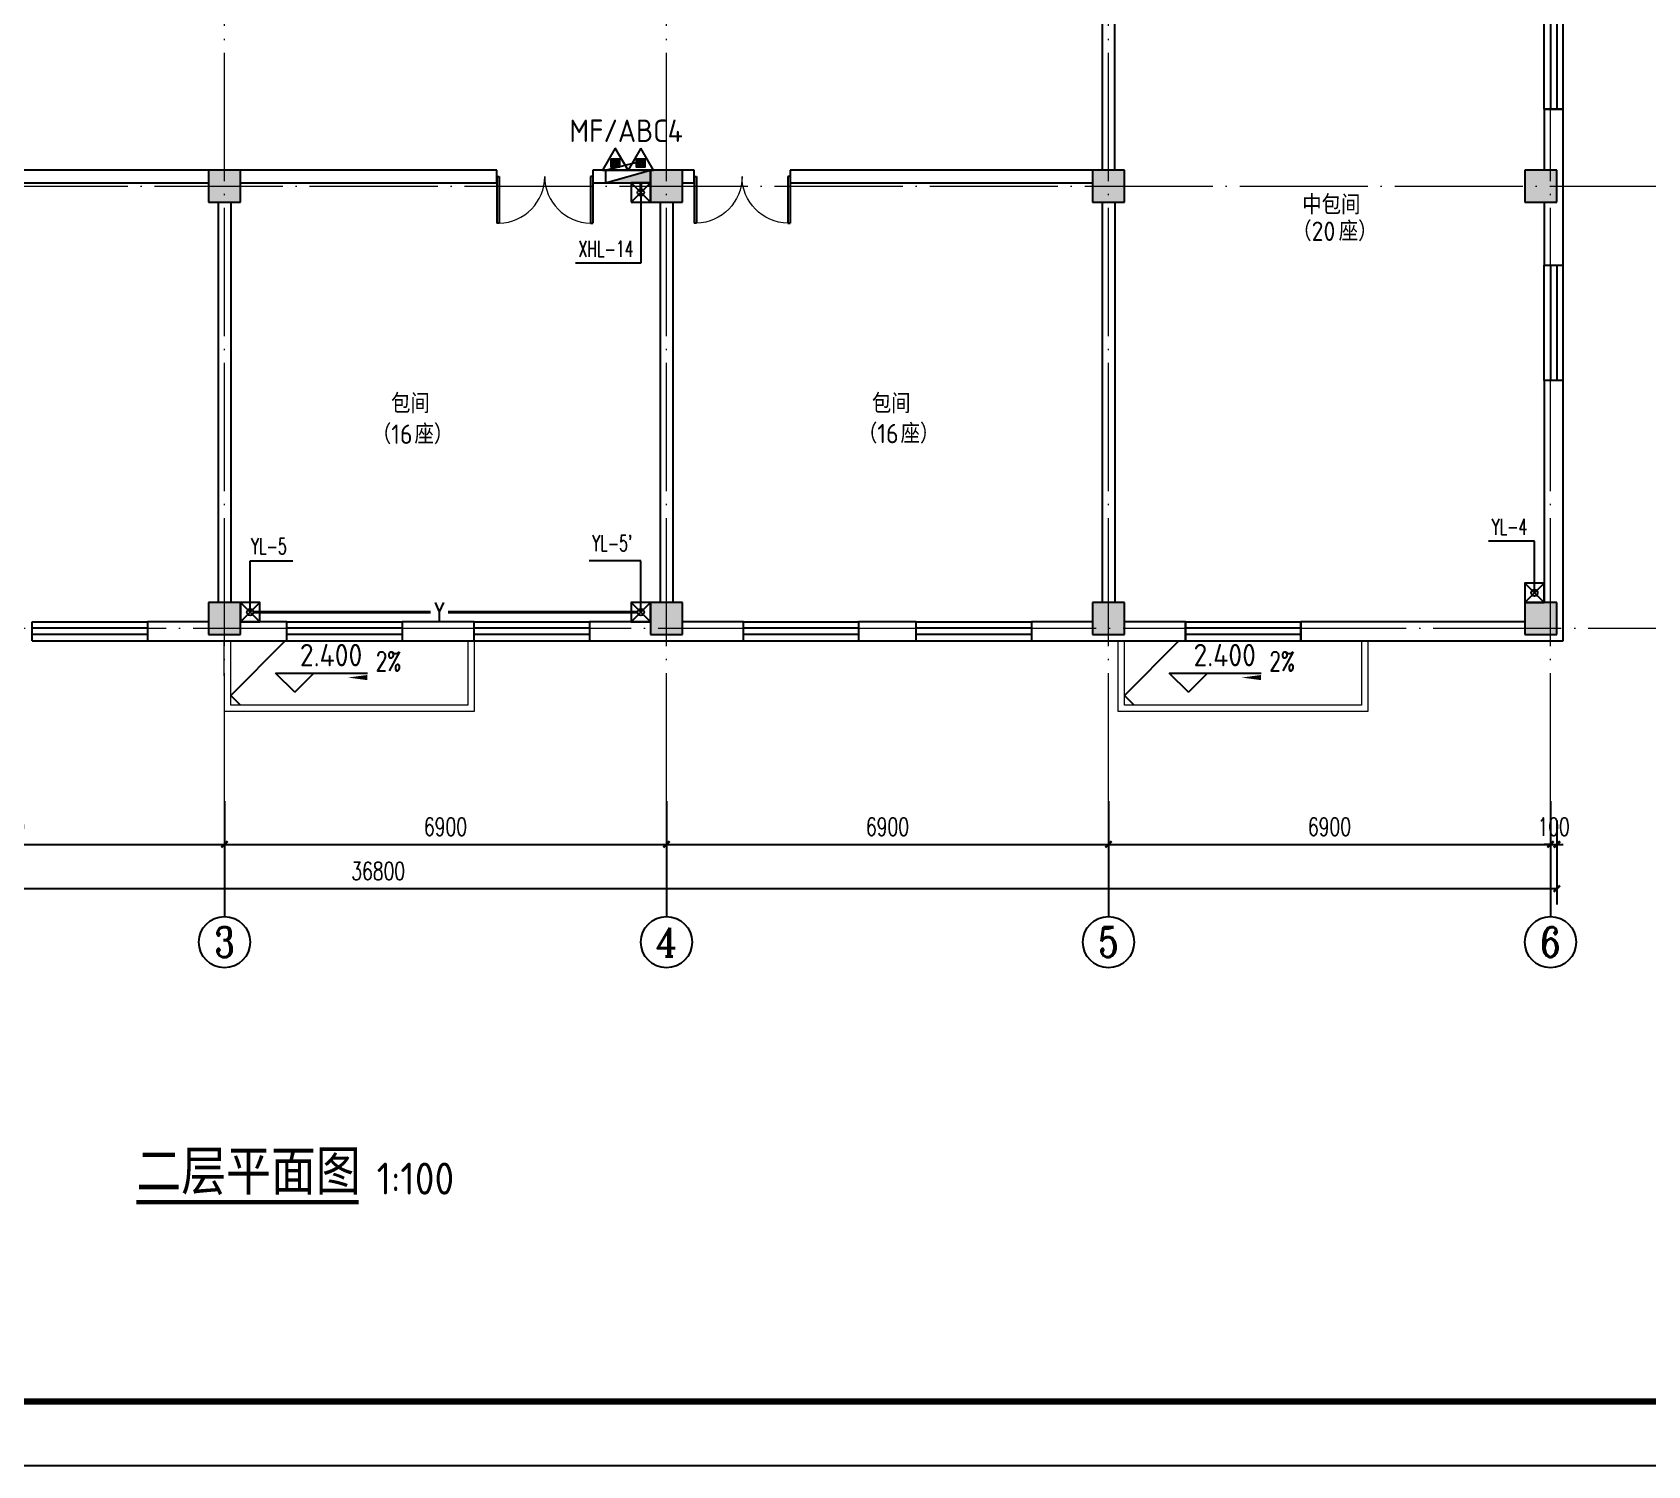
# Model space of a CAD drawing. Extents: x 1475400 to 1714963, y -629303 to -315532.
# Drawn here: x 1537474 to 1562692, y -476080 to -453708 of the extents above; entities that cross this region are included whole.
import ezdxf
from ezdxf.enums import TextEntityAlignment as Align

# ---------------------------------------------------------------- set-up
doc = ezdxf.new("R2010")
doc.units = 0
doc.header["$LTSCALE"] = 1000
doc.linetypes.add('DOTE', pattern=[2.42, 2, -0.2, 0.02, -0.2])
for name, color, linetype in [('A-ANNO-DIMS', 3, 'Continuous'), ('A-ANNO-IDEN-LEVL', 3, 'Continuous'), ('A-ANNO-TXT', 7, 'Continuous'), ('AXIS', 3, 'Continuous'), ('AXIS_TEXT', 7, 'Continuous'), ('BTTK', 7, 'Continuous'), ('COLUMN', 255, 'Continuous'), ('DIM_SYMB', 3, 'Continuous'), ('P-FIRE-EQPM', 1, 'Continuous'), ('P-FIRE-IDEN', 1, 'Continuous'), ('P-PROT-FIRH', 1, 'Continuous'), ('P-PROT-IDEN', 7, 'Continuous'), ('P-PROT-PIPE', 1, 'Continuous'), ('P-PROT-VPIP', 1, 'Continuous'), ('P-RAIN-IDEN', 171, 'Continuous'), ('P-RAIN-VPIP', 7, 'Continuous'), ('PUB_DIM', 3, 'Continuous'), ('PUB_HATCH', 8, 'Continuous'), ('PUB_TEXT', 7, 'Continuous'), ('PUB_TITLE', 4, 'Continuous'), ('WALL', 2, 'Continuous'), ('WINDOW', 4, 'Continuous'), ('建筑底图', 7, 'Continuous'), ('水', 5, 'Continuous')]:
    doc.layers.add(name, color=color, linetype=linetype)
for name, color, linetype, lineweight in [('DOTE', 8, 'DOTE', 9), ('P-RAIN-PIPE', 4, 'Continuous', 50), ('悬挑板', 9, 'Continuous', 18)]:
    doc.layers.add(name, color=color, linetype=linetype, lineweight=lineweight)
doc.layers.add('定位矩形', color=6, linetype='Continuous', plot=False)
doc.styles.add('_TCH_AXIS', font='COMPLEX', dxfattribs={"bigfont": 'GBCBIG'})
doc.styles.add('_TCH_DIM', font='SIMPLEX', dxfattribs={"bigfont": 'GBCBIG'})
doc.styles.add('_TWT_PIPETEXT', font='SIMPLEX', dxfattribs={"width": 0.8, "height": 2.5, "bigfont": 'HZTXT'})
doc.styles.add('_TWT_SERIAL', font='COMPLEX', dxfattribs={"width": 0.8, "height": 3, "bigfont": 'HZTXT'})
doc.styles.add('A_DIM_T3', font='SIMPLEX', dxfattribs={"width": 0.7, "bigfont": 'HZ'})
doc.styles.add('COMPLEX', font='COMPLEX')
doc.styles.add('HZ(TK)', font='geniso.shx', dxfattribs={"width": 0.9, "bigfont": 'hztxt.shx'})
doc.styles.get("Standard").update_dxf_attribs({"font": 'geniso.shx', "bigfont": 'hztxt.shx'})
doc.dimstyles.new('_TCH_ARCH&&100', dxfattribs={"dimtxt": 280, "dimasz": 100, "dimexe": 250, "dimexo": 300, "dimgap": 135, "dimtad": 1, "dimdec": 0, "dimzin": 0, "dimdsep": 46, "dimtxsty": 'A_DIM_T3', "dimblk": 'ARCHTICK', "dimcen": 0.09, "dimclrt": 7, "dimazin": 2, "dimtfac": 1, "dimtdec": 0, "dimtix": 1, "dimtmove": 2, "dimatfit": 3, "dimfxl": 150, "dimtolj": 1, "dimtzin": 0, "dimarcsym": 0})

# ---------------------------------------------------------------- blocks, each defined once
blk = doc.blocks.new('_ArchTick')
at = {"color": 0, "linetype": 'ByBlock', "const_width": 0.4}
blk.add_lwpolyline([(-0.5, -0.5), (0.5, 0.5)], dxfattribs=at)
blk = doc.blocks.new('*D239')
at = {"layer": 'A-ANNO-DIMS', "color": 0, "lineweight": -2, "transparency": 16777216}
for p, q in [((872063, -383811), (872063, -384435)), ((878963, -383811), (878963, -384435)), ((872063, -384185), (878963, -384185))]:
    blk.add_line(p, q, dxfattribs=at)
at = {"layer": 'Defpoints', "color": 0, "transparency": 16777216}
for p in [(872063, -383511), (878963, -383511), (878963, -384185)]:
    blk.add_point(p, dxfattribs=at)
at = {"layer": 'A-ANNO-DIMS', "color": 0, "lineweight": -2, "transparency": 16777216, "xscale": 100, "yscale": 100, "zscale": 100, "rotation": 180}
blk.add_blockref('_ArchTick', (872063, -384185), dxfattribs=at)
at = {"layer": 'A-ANNO-DIMS', "color": 0, "lineweight": -2, "transparency": 16777216, "xscale": 100, "yscale": 100, "zscale": 100}
blk.add_blockref('_ArchTick', (878963, -384185), dxfattribs=at)
at = {"layer": 'A-ANNO-DIMS', "color": 7, "transparency": 16777216, "insert": (875513, -383910), "char_height": 280, "attachment_point": 5, "style": 'A_DIM_T3'}
blk.add_mtext('\\A1;6900', dxfattribs=at)
blk = doc.blocks.new('*D240')
at = {"layer": 'A-ANNO-DIMS', "color": 0, "lineweight": -2, "transparency": 16777216}
for p, q in [((878963, -383811), (878963, -384435)), ((885863, -383811), (885863, -384435)), ((878963, -384185), (885863, -384185))]:
    blk.add_line(p, q, dxfattribs=at)
at = {"layer": 'Defpoints', "color": 0, "transparency": 16777216}
for p in [(878963, -383511), (885863, -383511), (885863, -384185)]:
    blk.add_point(p, dxfattribs=at)
at = {"layer": 'A-ANNO-DIMS', "color": 0, "lineweight": -2, "transparency": 16777216, "xscale": 100, "yscale": 100, "zscale": 100, "rotation": 180}
blk.add_blockref('_ArchTick', (878963, -384185), dxfattribs=at)
at = {"layer": 'A-ANNO-DIMS', "color": 0, "lineweight": -2, "transparency": 16777216, "xscale": 100, "yscale": 100, "zscale": 100}
blk.add_blockref('_ArchTick', (885863, -384185), dxfattribs=at)
at = {"layer": 'A-ANNO-DIMS', "color": 7, "transparency": 16777216, "insert": (882413, -383910), "char_height": 280, "attachment_point": 5, "style": 'A_DIM_T3'}
blk.add_mtext('\\A1;6900', dxfattribs=at)
blk = doc.blocks.new('*D241')
at = {"layer": 'A-ANNO-DIMS', "color": 0, "lineweight": -2, "transparency": 16777216}
for p, q in [((885863, -383811), (885863, -384435)), ((892763, -383811), (892763, -384435)), ((885863, -384185), (892763, -384185))]:
    blk.add_line(p, q, dxfattribs=at)
at = {"layer": 'Defpoints', "color": 0, "transparency": 16777216}
for p in [(885863, -383511), (892763, -383511), (892763, -384185)]:
    blk.add_point(p, dxfattribs=at)
at = {"layer": 'A-ANNO-DIMS', "color": 0, "lineweight": -2, "transparency": 16777216, "xscale": 100, "yscale": 100, "zscale": 100, "rotation": 180}
blk.add_blockref('_ArchTick', (885863, -384185), dxfattribs=at)
at = {"layer": 'A-ANNO-DIMS', "color": 0, "lineweight": -2, "transparency": 16777216, "xscale": 100, "yscale": 100, "zscale": 100}
blk.add_blockref('_ArchTick', (892763, -384185), dxfattribs=at)
at = {"layer": 'A-ANNO-DIMS', "color": 7, "transparency": 16777216, "insert": (889313, -383910), "char_height": 280, "attachment_point": 5, "style": 'A_DIM_T3'}
blk.add_mtext('\\A1;6900', dxfattribs=at)
blk = doc.blocks.new('*D242')
at = {"layer": 'A-ANNO-DIMS', "color": 0, "lineweight": -2, "transparency": 16777216}
for p, q in [((892763, -383811), (892763, -384435)), ((899663, -383811), (899663, -384435)), ((892763, -384185), (899663, -384185))]:
    blk.add_line(p, q, dxfattribs=at)
at = {"layer": 'Defpoints', "color": 0, "transparency": 16777216}
for p in [(892763, -383511), (899663, -383511), (899663, -384185)]:
    blk.add_point(p, dxfattribs=at)
at = {"layer": 'A-ANNO-DIMS', "color": 0, "lineweight": -2, "transparency": 16777216, "xscale": 100, "yscale": 100, "zscale": 100, "rotation": 180}
blk.add_blockref('_ArchTick', (892763, -384185), dxfattribs=at)
at = {"layer": 'A-ANNO-DIMS', "color": 0, "lineweight": -2, "transparency": 16777216, "xscale": 100, "yscale": 100, "zscale": 100}
blk.add_blockref('_ArchTick', (899663, -384185), dxfattribs=at)
at = {"layer": 'A-ANNO-DIMS', "color": 7, "transparency": 16777216, "insert": (896213, -383910), "char_height": 280, "attachment_point": 5, "style": 'A_DIM_T3'}
blk.add_mtext('\\A1;6900', dxfattribs=at)
blk = doc.blocks.new('*D243')
at = {"layer": 'A-ANNO-DIMS', "color": 0, "lineweight": -2, "transparency": 16777216}
for p, q in [((899663, -383811), (899663, -384435)), ((899763, -383811), (899763, -384435)), ((899663, -384185), (899563, -384185)), ((899663, -384185), (899763, -384185)), ((899763, -384185), (899863, -384185))]:
    blk.add_line(p, q, dxfattribs=at)
at = {"layer": 'Defpoints', "color": 0, "transparency": 16777216}
for p in [(899663, -383511), (899763, -383511), (899763, -384185)]:
    blk.add_point(p, dxfattribs=at)
at = {"layer": 'A-ANNO-DIMS', "color": 0, "lineweight": -2, "transparency": 16777216, "xscale": 100, "yscale": 100, "zscale": 100}
blk.add_blockref('_ArchTick', (899663, -384185), dxfattribs=at)
at = {"layer": 'A-ANNO-DIMS', "color": 0, "lineweight": -2, "transparency": 16777216, "xscale": 100, "yscale": 100, "zscale": 100, "rotation": 180}
blk.add_blockref('_ArchTick', (899763, -384185), dxfattribs=at)
at = {"layer": 'A-ANNO-DIMS', "color": 7, "transparency": 16777216, "insert": (899713, -383910), "char_height": 280, "attachment_point": 5, "style": 'A_DIM_T3'}
blk.add_mtext('\\A1;100', dxfattribs=at)
blk = doc.blocks.new('*D252')
at = {"layer": 'Defpoints', "color": 0, "transparency": 16777216}
for p in [(862963, -383511), (899763, -383511), (899763, -384876)]:
    blk.add_point(p, dxfattribs=at)
at = {"layer": 'PUB_DIM', "color": 0, "lineweight": -2, "transparency": 16777216}
for p, q in [((862963, -383811), (862963, -385126)), ((899763, -383811), (899763, -385126)), ((862963, -384876), (899763, -384876))]:
    blk.add_line(p, q, dxfattribs=at)
at = {"layer": 'PUB_DIM', "color": 0, "lineweight": -2, "transparency": 16777216, "xscale": 100, "yscale": 100, "zscale": 100, "rotation": 180}
blk.add_blockref('_ArchTick', (862963, -384876), dxfattribs=at)
at = {"layer": 'PUB_DIM', "color": 0, "lineweight": -2, "transparency": 16777216, "xscale": 100, "yscale": 100, "zscale": 100}
blk.add_blockref('_ArchTick', (899763, -384876), dxfattribs=at)
at = {"layer": 'PUB_DIM', "color": 7, "transparency": 16777216, "insert": (881363, -384601), "char_height": 280, "attachment_point": 5, "style": 'A_DIM_T3'}
blk.add_mtext('\\A1;36800', dxfattribs=at)
blk = doc.blocks.new('$WINLIB2D$00000001')
at = {"color": 0}
for points in [[(-0.5, 0.5), (-0.5, -0.5)], [(-0.5, 0.5), (0.5, 0.5)], [(0.5, -0.5), (0.5, 0.5)], [(0.5, 0.167), (-0.5, 0.167)], [(0.5, -0.167), (-0.5, -0.167)], [(-0.5, -0.5), (0.5, -0.5)]]:
    blk.add_lwpolyline(points, dxfattribs=at)
blk = doc.blocks.new('_AXISO')
blk.add_circle((0, 0), 0.5)
at = {"layer": 'AXIS_TEXT', "style": 'COMPLEX', "width": 1.041667}
blk.add_attdef('A', text='', height=0.56, dxfattribs=at).set_placement((-0.25, -0.28), (0.25, -0.28), align=Align.FIT)
blk = doc.blocks.new('$DorLib2D$00000002')
for p, q in [((-0.5, 0), (-0.5, 0.4875)), ((-0.475, 0.4875), (-0.5, 0.4875)), ((-0.475, 0), (-0.475, 0.4875)), ((0.475, 0), (0.475, 0.4875)), ((0.475, 0.4875), (0.5, 0.4875)), ((0.5, 0), (0.5, 0.4875)), ((-0.5, 0), (-0.475, 0)), ((0.5, 0), (0.475, 0))]:
    blk.add_line(p, q)
at = {"lineweight": 13}
for centre, start, end in [((-0.4875, 0), 0, 88.53072), ((0.4875, 0), 91.46928, 180)]:
    blk.add_arc(centre, 0.4875, start, end, dxfattribs=at)
blk = doc.blocks.new('vhtemplate_2019年新竖式图框_A1')
at = {"layer": 'PUB_TITLE', "color": 7}
blk.add_lwpolyline([(0, 594), (841, 594), (841, 0), (0, 0)], close=True, dxfattribs=at)
at = {"layer": 'PUB_TITLE', "const_width": 1}
blk.add_lwpolyline([(25, 10), (831, 10), (831, 584), (25, 584)], close=True, dxfattribs=at)
at = {"layer": 'BTTK', "color": 4, "style": 'HZ(TK)', "width": 0.9}
for tag, p in [('合作单位_001', (795.83, 509.44)), ('建设单位_001', (795.85, 207.44)), ('工程名称_001', (795.62, 174.44)), ('子项名称_001', (805.71, 157.94)), ('图纸名称_001', (795.45, 138.94))]:
    blk.add_attdef(tag, p, '', height=3.5, dxfattribs=at)
for tag, p in [('注册证书号', (808.5, 279)), ('注册印章号', (808.5, 271)), ('设计号', (806, 193)), ('图别', (789.75, 34)), ('图号', (822.25, 34)), ('版本号', (789.75, 26)), ('日期', (822.25, 26))]:
    blk.add_attdef(tag, text='', height=3.5, dxfattribs=at).set_placement(p, align=Align.MIDDLE)
blk = doc.blocks.new('$TWTSYS$00000508')
for p, q in [((-0.5, 0.5), (0.324, 1.224)), ((-0.5, 0.5), (-0.5, -0.5)), ((-0.5, -0.5), (0.5, 0.5)), ((0.5, 0.5), (-0.5, 0.5)), ((0.5, -0.5), (0.5, 0.5)), ((-0.5, -0.5), (0.5, -0.5))]:
    blk.add_line(p, q)
blk.add_solid([(0.5, -0.5), (0.5, 0.5), (-0.5, -0.5)])
blk = doc.blocks.new('$TwtSys$00000546')
h = blk.add_hatch()
h.set_pattern_fill('ANSI31', color=256, scale=200, style=0)
h.set_pattern_definition([(45, (-38543.802, -6670.83), (-17.67767, 17.67767), [])])
h.paths.add_polyline_path([(-65, 174), (65, 174), (65, 44), (-65, 44)])
for points in [[(0, 344), (-198, 0), (198, 0)], [(-65, 174), (65, 174), (65, 44), (-65, 44)]]:
    blk.add_lwpolyline(points, close=True)
blk = doc.blocks.new('sdfcsf')
at = {"layer": 'PUB_HATCH'}
for points in [[(879213.1, -374160.3), (879213.1, -373660.3), (878713.1, -373660.3), (878713.1, -374160.3)], [(886113.1, -374160.3), (886113.1, -373660.3), (885613.1, -373660.3), (885613.1, -374160.3)], [(893013.1, -374160.3), (893013.1, -373660.3), (892513.1, -373660.3), (892513.1, -374160.3)], [(899763.1, -374160.3), (899763.1, -373660.3), (899263.1, -373660.3), (899263.1, -374160.3)], [(879213.1, -380910.3), (879213.1, -380410.3), (878713.1, -380410.3), (878713.1, -380910.3)], [(886113.1, -380910.3), (886113.1, -380410.3), (885613.1, -380410.3), (885613.1, -380910.3)], [(893013.1, -380910.3), (893013.1, -380410.3), (892513.1, -380410.3), (892513.1, -380910.3)], [(899763.1, -380910.3), (899763.1, -380410.3), (899263.1, -380410.3), (899263.1, -380910.3)]]:
    blk.add_hatch(color=256, dxfattribs=at).paths.add_polyline_path(points)
for p, q in [((879062.9, -381860.3), (879912.9, -381010.3)), ((893013.5, -381860.3), (893863.5, -381010.3)), ((879212.9, -382010.3), (879062.9, -381860.3)), ((893163.5, -382010.3), (893013.5, -381860.3))]:
    blk.add_line(p, q)
at = {"layer": 'A-ANNO-IDEN-LEVL'}
for p, q in [((880060.5, -381811), (879760.5, -381511)), ((879760.5, -381511), (881194.5, -381511)), ((880060.5, -381811), (880360.5, -381511)), ((894010.9, -381811), (893710.9, -381511)), ((893710.9, -381511), (895144.8, -381511)), ((894010.9, -381811), (894310.9, -381511))]:
    blk.add_line(p, q, dxfattribs=at)
at = {"layer": 'AXIS'}
for p, q in [((878963.1, -383511.1), (878963.1, -385311.1)), ((885863.1, -383511.1), (885863.1, -385311.1)), ((892763.1, -383511.1), (892763.1, -385311.1)), ((899663.1, -383511.1), (899663.1, -385311.1))]:
    blk.add_line(p, q, dxfattribs=at)
at = {"layer": 'COLUMN'}
for p, q in [((879213.1, -373660.3), (878713.1, -373660.3)), ((878713.1, -373660.3), (878713.1, -374160.3)), ((879213.1, -374160.3), (879213.1, -373660.3)), ((886113.1, -373660.3), (885613.1, -373660.3)), ((885613.1, -373660.3), (885613.1, -374160.3)), ((886113.1, -374160.3), (886113.1, -373660.3)), ((893013.1, -373660.3), (892513.1, -373660.3)), ((892513.1, -373660.3), (892513.1, -374160.3)), ((893013.1, -374160.3), (893013.1, -373660.3)), ((899763.1, -373660.3), (899263.1, -373660.3)), ((899263.1, -373660.3), (899263.1, -374160.3)), ((899763.1, -374160.3), (899763.1, -373660.3)), ((878713.1, -374160.3), (879213.1, -374160.3)), ((885613.1, -374160.3), (886113.1, -374160.3)), ((892513.1, -374160.3), (893013.1, -374160.3)), ((899263.1, -374160.3), (899763.1, -374160.3)), ((879213.1, -380410.3), (878713.1, -380410.3)), ((878713.1, -380410.3), (878713.1, -380910.3)), ((879213.1, -380910.3), (879213.1, -380410.3)), ((886113.1, -380410.3), (885613.1, -380410.3)), ((885613.1, -380410.3), (885613.1, -380910.3)), ((886113.1, -380910.3), (886113.1, -380410.3)), ((893013.1, -380410.3), (892513.1, -380410.3)), ((892513.1, -380410.3), (892513.1, -380910.3)), ((893013.1, -380910.3), (893013.1, -380410.3)), ((899763.1, -380410.3), (899263.1, -380410.3)), ((899263.1, -380410.3), (899263.1, -380910.3)), ((899763.1, -380910.3), (899763.1, -380410.3)), ((878713.1, -380910.3), (879213.1, -380910.3)), ((885613.1, -380910.3), (886113.1, -380910.3)), ((892513.1, -380910.3), (893013.1, -380910.3)), ((899263.1, -380910.3), (899763.1, -380910.3))]:
    blk.add_line(p, q, dxfattribs=at)
at = {"layer": 'DOTE'}
for p, q in [((878963.1, -383511.1), (878963.1, -343309.6)), ((885863.1, -383511.1), (885863.1, -343309.6)), ((892763.1, -383511.1), (892763.1, -343309.6)), ((899663.1, -383511.1), (899663.1, -343309.6)), ((860932, -373910.3), (901663.1, -373910.3)), ((861532, -380810.3), (901663.1, -380810.3))]:
    blk.add_line(p, q, dxfattribs=at)
at = {"layer": 'WALL'}
for p, q in [((892663.1, -368940.3), (892663.1, -373660.3)), ((892863.1, -373660.3), (892863.1, -368940.3)), ((899863.1, -372710.3), (899563.1, -372710.3)), ((899563.1, -372710.3), (899563.1, -373660.3)), ((899863.1, -373910.3), (899863.1, -372710.3)), ((878713.1, -373660.3), (875563.5, -373660.3)), ((883212.7, -373660.3), (879213.1, -373660.3)), ((883212.7, -373860.3), (883212.7, -373660.3)), ((885613.1, -373660.3), (884712.7, -373660.3)), ((884712.7, -373660.3), (884712.7, -373860.3)), ((886293.1, -373660.3), (886113.1, -373660.3)), ((886293.1, -373860.3), (886293.1, -373660.3)), ((892513.1, -373660.3), (887793.1, -373660.3)), ((887793.1, -373660.3), (887793.1, -373860.3)), ((875563.5, -373860.3), (878713.1, -373860.3)), ((879213.1, -373860.3), (883212.7, -373860.3)), ((884712.7, -373860.3), (885613.1, -373860.3)), ((885333.7, -373860.3), (885613.1, -373860.3)), ((886113.1, -373860.3), (886293.1, -373860.3)), ((887793.1, -373860.3), (892513.1, -373860.3)), ((899863.1, -375143.7), (899863.1, -373910.3)), ((878863.1, -374160.3), (878863.1, -380410.3)), ((879063.1, -374160.3), (879063.1, -380410.3)), ((885763.1, -374160.3), (885763.1, -380410.3)), ((885963.1, -374160.3), (885963.1, -380410.3)), ((892663.1, -374160.3), (892663.1, -380410.3)), ((892863.1, -374160.3), (892863.1, -380410.3)), ((899563.1, -374160.3), (899563.1, -375143.7)), ((899563.1, -375143.7), (899863.1, -375143.7)), ((899863.1, -376943.7), (899563.1, -376943.7)), ((899563.1, -376943.7), (899563.1, -380410.3)), ((899863.1, -381010.3), (899863.1, -376943.7)), ((878713.1, -380710.3), (877763.1, -380710.3)), ((877763.1, -380710.3), (877763.1, -381010.3)), ((879938.1, -380710.3), (879213.1, -380710.3)), ((879938.1, -381010.3), (879938.1, -380710.3)), ((882863.1, -380710.3), (881738.1, -380710.3)), ((881738.1, -380710.3), (881738.1, -381010.3)), ((882863.1, -381010.3), (882863.1, -380710.3)), ((885613.1, -380710.3), (884663.1, -380710.3)), ((884663.1, -380710.3), (884663.1, -381010.3)), ((887063.1, -380710.3), (886113.1, -380710.3)), ((887063.1, -381010.3), (887063.1, -380710.3)), ((889763.1, -380710.3), (888863.1, -380710.3)), ((888863.1, -380710.3), (888863.1, -381010.3)), ((889763.1, -381010.3), (889763.1, -380710.3)), ((892513.1, -380710.3), (891563.1, -380710.3)), ((891563.1, -380710.3), (891563.1, -381010.3)), ((893963.5, -380710.3), (893013.1, -380710.3)), ((893963.5, -381010.3), (893963.5, -380710.3)), ((899263.1, -380710.3), (895763.5, -380710.3)), ((895763.5, -380710.3), (895763.5, -381010.3)), ((877763.1, -381010.3), (878963.1, -381010.3)), ((878963.1, -381010.3), (879938.1, -381010.3)), ((881738.1, -381010.3), (882863.1, -381010.3)), ((884663.1, -381010.3), (885863.1, -381010.3)), ((885863.1, -381010.3), (887063.1, -381010.3)), ((888863.1, -381010.3), (889763.1, -381010.3)), ((891563.1, -381010.3), (892763.1, -381010.3)), ((892763.1, -381010.3), (893963.5, -381010.3)), ((895763.5, -381010.3), (899863.1, -381010.3))]:
    blk.add_line(p, q, dxfattribs=at)
at = {"layer": '悬挑板', "lineweight": 18}
for points in [[(878960.4, -381004.8), (882863.1, -381010.3), (882863.1, -382110.3), (878963.1, -382110.3)], [(892913.5, -381010.3), (896813.5, -381010.3), (896813.5, -382110.3), (892913.5, -382110.3)]]:
    blk.add_lwpolyline(points, close=True, dxfattribs=at)
for points in [[(882763.1, -381010.3), (882763.1, -382010.3), (879062.9, -382010.3), (879060.4, -381010.3)], [(896713.5, -381010.3), (896713.5, -382010.3), (893013.5, -382010.3), (893013.5, -381010.3)]]:
    blk.add_lwpolyline(points, dxfattribs=at)
at = {"layer": '水'}
for points in [[(882138.9, -381581.3, 0, 0, 0), (880891.9, -381581.3, 0, 80, 0), (881191.9, -381581.3, 0, 0, 0)], [(896089.3, -381581.3, 0, 0, 0), (894842.3, -381581.3, 0, 80, 0), (895142.3, -381581.3, 0, 0, 0)]]:
    blk.add_lwpolyline(points, format="xyseb", dxfattribs=at)
at = {"layer": 'AXIS'}
ref = blk.add_blockref('_AXISO', (878963.1, -385711.1), dxfattribs=dict(at, xscale=800, yscale=800, zscale=800))
ref.add_attrib('A', '3', dxfattribs={"layer": 'AXIS_TEXT', "height": 465.9, "style": '_TCH_AXIS'}).set_placement((878807.8, -385944), (879118.5, -385944), align=Align.FIT)
ref = blk.add_blockref('_AXISO', (885863.1, -385711.1), dxfattribs=dict(at, xscale=800, yscale=800, zscale=800))
ref.add_attrib('A', '4', dxfattribs={"layer": 'AXIS_TEXT', "height": 445.4, "style": '_TCH_AXIS'}).set_placement((885693.4, -385933.8), (886032.8, -385933.8), align=Align.FIT)
ref = blk.add_blockref('_AXISO', (892763.1, -385711.1), dxfattribs=dict(at, xscale=800, yscale=800, zscale=800))
ref.add_attrib('A', '5', dxfattribs={"layer": 'AXIS_TEXT', "height": 465.9, "style": '_TCH_AXIS'}).set_placement((892607.8, -385944), (892918.5, -385944), align=Align.FIT)
ref = blk.add_blockref('_AXISO', (899663.1, -385711.1), dxfattribs=dict(at, xscale=800, yscale=800, zscale=800))
ref.add_attrib('A', '6', dxfattribs={"layer": 'AXIS_TEXT', "height": 465.9, "style": '_TCH_AXIS'}).set_placement((899507.8, -385944), (899818.5, -385944), align=Align.FIT)
at = {"layer": 'WINDOW'}
for name, p, xscale, yscale, zscale, rotation in [('$WINLIB2D$00000001', (899713.1, -371810.3), 1800, 300, 1800, 90), ('$DorLib2D$00000002', (883962.7, -373760.3), 1500, 1500, -1500, 180), ('$DorLib2D$00000002', (887043.1, -373760.3), -1500, 1500, 1500, 180), ('$WINLIB2D$00000001', (899713.1, -376043.7), -1800, 300, 1800, 270), ('$WINLIB2D$00000001', (876863.1, -380860.3), -1800, 300, 1800, 180), ('$WINLIB2D$00000001', (880838.1, -380860.3), -1800, 300, 1800, 180), ('$WINLIB2D$00000001', (883763.1, -380860.3), -1800, 300, 1800, 180), ('$WINLIB2D$00000001', (887963.1, -380860.3), -1800, 300, 1800, 180), ('$WINLIB2D$00000001', (890663.1, -380860.3), -1800, 300, 1800, 180)]:
    blk.add_blockref(name, p, dxfattribs=dict(at, xscale=xscale, yscale=yscale, zscale=zscale, rotation=rotation))
at = {"layer": 'WINDOW', "xscale": 1800, "yscale": 300, "zscale": 1800}
blk.add_blockref('$WINLIB2D$00000001', (894863.5, -380860.3), dxfattribs=at)
at = {"layer": 'A-ANNO-TXT', "color": 7}
for p in [(880140.3, -381406), (894090.6, -381406)]:
    blk.add_text('2.400', height=350, dxfattribs=at).set_placement(p)
at = {"layer": 'PUB_TEXT'}
for s, height, p in [('中包间', 302.47, (895788.5, -374353.5)), ('（', 302.5, (895631.6, -374766.5)), ('20', 302.47, (895934, -374766.5)), ('座）', 302.47, (896357.5, -374766.5)), ('包间', 302.47, (881563.6, -377456.2)), ('包间', 302.47, (889069.2, -377456.2)), ('（', 302.5, (881264, -377934.1)), ('16', 302.47, (881566.5, -377934.1)), ('座）', 302.47, (881929.5, -377934.1)), ('（', 302.5, (888852.2, -377924.1)), ('16', 302.47, (889154.6, -377924.1)), ('座）', 302.47, (889517.6, -377924.1))]:
    blk.add_text(s, height=height, dxfattribs=at).set_placement(p)
at = {"layer": 'PUB_TEXT', "color": 7, "style": '_TCH_DIM', "width": 0.705882}
for p in [(881325.4, -381476.3), (895275.8, -381476.3)]:
    blk.add_text('2%%%', height=297.5, dxfattribs=at).set_placement(p)
at = {"layer": 'A-ANNO-DIMS'}
for p1, p2, picture, middle in [((872063.1, -383511.1), (878963.1, -383511.1), '*D239', (875513.1, -383909.7)), ((878963.1, -383511.1), (885863.1, -383511.1), '*D240', (882413.1, -383909.7)), ((885863.1, -383511.1), (892763.1, -383511.1), '*D241', (889313.1, -383909.7)), ((892763.1, -383511.1), (899663.1, -383511.1), '*D242', (896213.1, -383909.7)), ((899663.1, -383511.1), (899763.1, -383511.1), '*D243', (899713.1, -383909.7))]:
    dim = blk.add_aligned_dim(p1=p1, p2=p2, distance=-673.6, dimstyle='_TCH_ARCH&&100', dxfattribs=at)
    dim.commit()
    dim.dimension.update_dxf_attribs({"geometry": picture, "text_midpoint": middle})
at = {"layer": 'PUB_DIM'}
dim = blk.add_aligned_dim(p1=(862963.1, -383511.1), p2=(899763.1, -383511.1), distance=-1365.2, dimstyle='_TCH_ARCH&&100', dxfattribs=at)
dim.commit()
dim.dimension.update_dxf_attribs({"geometry": '*D252', "text_midpoint": (881363.1, -384601.3)})

msp = doc.modelspace()

# ---------------------------------------------------------------- linework, layer by layer
at = {"layer": 'DIM_SYMB', "const_width": 70}
msp.add_lwpolyline([(1539100.1, -471967.3), (1542569.2, -471967.3)], dxfattribs=at)
at = {"layer": 'P-PROT-IDEN', "linetype": 'ByBlock'}
for p, q in [((1546974.2, -456208, -3800), (1546974.2, -457313.5, -3800)), ((1546974.2, -457313.5, -3800), (1545952.4, -457313.5, -3800))]:
    msp.add_line(p, q, dxfattribs=at)
at = {"layer": 'P-PROT-PIPE', "const_width": 50}
msp.add_lwpolyline([(1546974.2, -456208), (1546974.2, -456058)], dxfattribs=at)
at = {"layer": 'P-PROT-VPIP'}
msp.add_circle((1546974.2, -456208), 50, dxfattribs=at)
at = {"layer": 'P-RAIN-IDEN'}
for p, q in [((1560924.2, -461650.1), (1560208.3, -461650.1)), ((1560924.2, -462458), (1560924.2, -461650.1)), ((1540874.2, -462758), (1540874.2, -461955.4)), ((1540874.2, -461955.4), (1541542.8, -461955.4)), ((1546974.2, -461955.4), (1546167.4, -461955.4)), ((1546974.2, -462758), (1546974.2, -461955.4))]:
    msp.add_line(p, q, dxfattribs=at)
at = {"layer": 'P-RAIN-PIPE', "const_width": 50}
for points in [[(1543690.4, -462758), (1540924.2, -462758)], [(1546924.2, -462758), (1543964.1, -462758)]]:
    msp.add_lwpolyline(points, dxfattribs=at)
at = {"layer": 'P-RAIN-VPIP'}
for centre in [(1560924.2, -462458), (1540874.2, -462758), (1546974.2, -462758)]:
    msp.add_circle(centre, 50, dxfattribs=at)
at = {"layer": '定位矩形', "color": 3}
for p, q in [((1546824.2, -456358), (1547124.2, -456058)), ((1546824.2, -456058), (1547124.2, -456358))]:
    msp.add_line(p, q, dxfattribs=at)
at = {"layer": '定位矩形'}
for p, q in [((1560774.2, -462608), (1561074.2, -462308)), ((1560774.2, -462308), (1561074.2, -462608)), ((1540724.2, -462908), (1541024.2, -462608)), ((1540724.2, -462608), (1541024.2, -462908)), ((1546824.2, -462908), (1547124.2, -462608)), ((1546824.2, -462608), (1547124.2, -462908))]:
    msp.add_line(p, q, dxfattribs=at)
at = {"layer": '定位矩形', "color": 3}
msp.add_lwpolyline([(1546824.2, -456358), (1547124.2, -456358), (1547124.2, -456058), (1546824.2, -456058)], close=True, dxfattribs=at)
at = {"layer": '定位矩形'}
for points in [[(1560774.2, -462608), (1561074.2, -462608), (1561074.2, -462308), (1560774.2, -462308)], [(1540724.2, -462908), (1541024.2, -462908), (1541024.2, -462608), (1540724.2, -462608)], [(1546824.2, -462908), (1547124.2, -462908), (1547124.2, -462608), (1546824.2, -462608)]]:
    msp.add_lwpolyline(points, close=True, dxfattribs=at)

# ---------------------------------------------------------------- block references
at = {"xscale": 100.1, "yscale": 100.1, "zscale": 100.1}
msp.add_blockref('vhtemplate_2019年新竖式图框_A1', (1501350.2, -476080.2), dxfattribs=at)
at = {"layer": 'P-FIRE-EQPM', "rotation": 3.362250629396273e-10}
for p in [(1546575.8, -455858), (1546972.6, -455858)]:
    msp.add_blockref('$TwtSys$00000546', p, dxfattribs=at)
at = {"layer": 'P-PROT-FIRH', "xscale": 700, "yscale": 200, "zscale": 700, "rotation": 359.9999949888559}
msp.add_blockref('$TWTSYS$00000508', (1546774.2, -455958), dxfattribs=at)
at = {"layer": '建筑底图'}
msp.add_blockref('sdfcsf', (661511.1, -82197.6), dxfattribs=at)

# ---------------------------------------------------------------- texts
at = {"layer": 'P-FIRE-IDEN'}
msp.add_text('MF/ABC4', height=350, dxfattribs=at).set_placement((1545858.2, -455419.8))
at = {"layer": 'P-PROT-IDEN', "color": 7, "linetype": 'ByBlock', "style": '_TWT_SERIAL', "width": 0.64}
msp.add_text('XHL-14', height=250, dxfattribs=at).set_placement((1546002.4, -457213.5, -3800))
at = {"layer": 'P-RAIN-IDEN', "color": 7, "style": '_TWT_SERIAL', "width": 0.64}
for s, p in [('YL-4', (1560258.3, -461550.1)), ('YL-5', (1540890.9, -461855.4)), ("YL-5'", (1546217.4, -461807.7))]:
    msp.add_text(s, height=250, dxfattribs=at).set_placement(p)
at = {"layer": 'P-RAIN-IDEN', "style": '_TWT_PIPETEXT', "width": 0.64}
msp.add_text('Y', height=300, dxfattribs=at).set_placement((1543754.1, -462908))
at = {"layer": 'PUB_TEXT', "color": 7}
for s, height, p in [('二层平面图', 700, (1539100.1, -471849.4)), ('1:100', 500, (1542849.2, -471849.4))]:
    msp.add_text(s, height=height, dxfattribs=at).set_placement(p)

doc.saveas('drawing.dxf')
